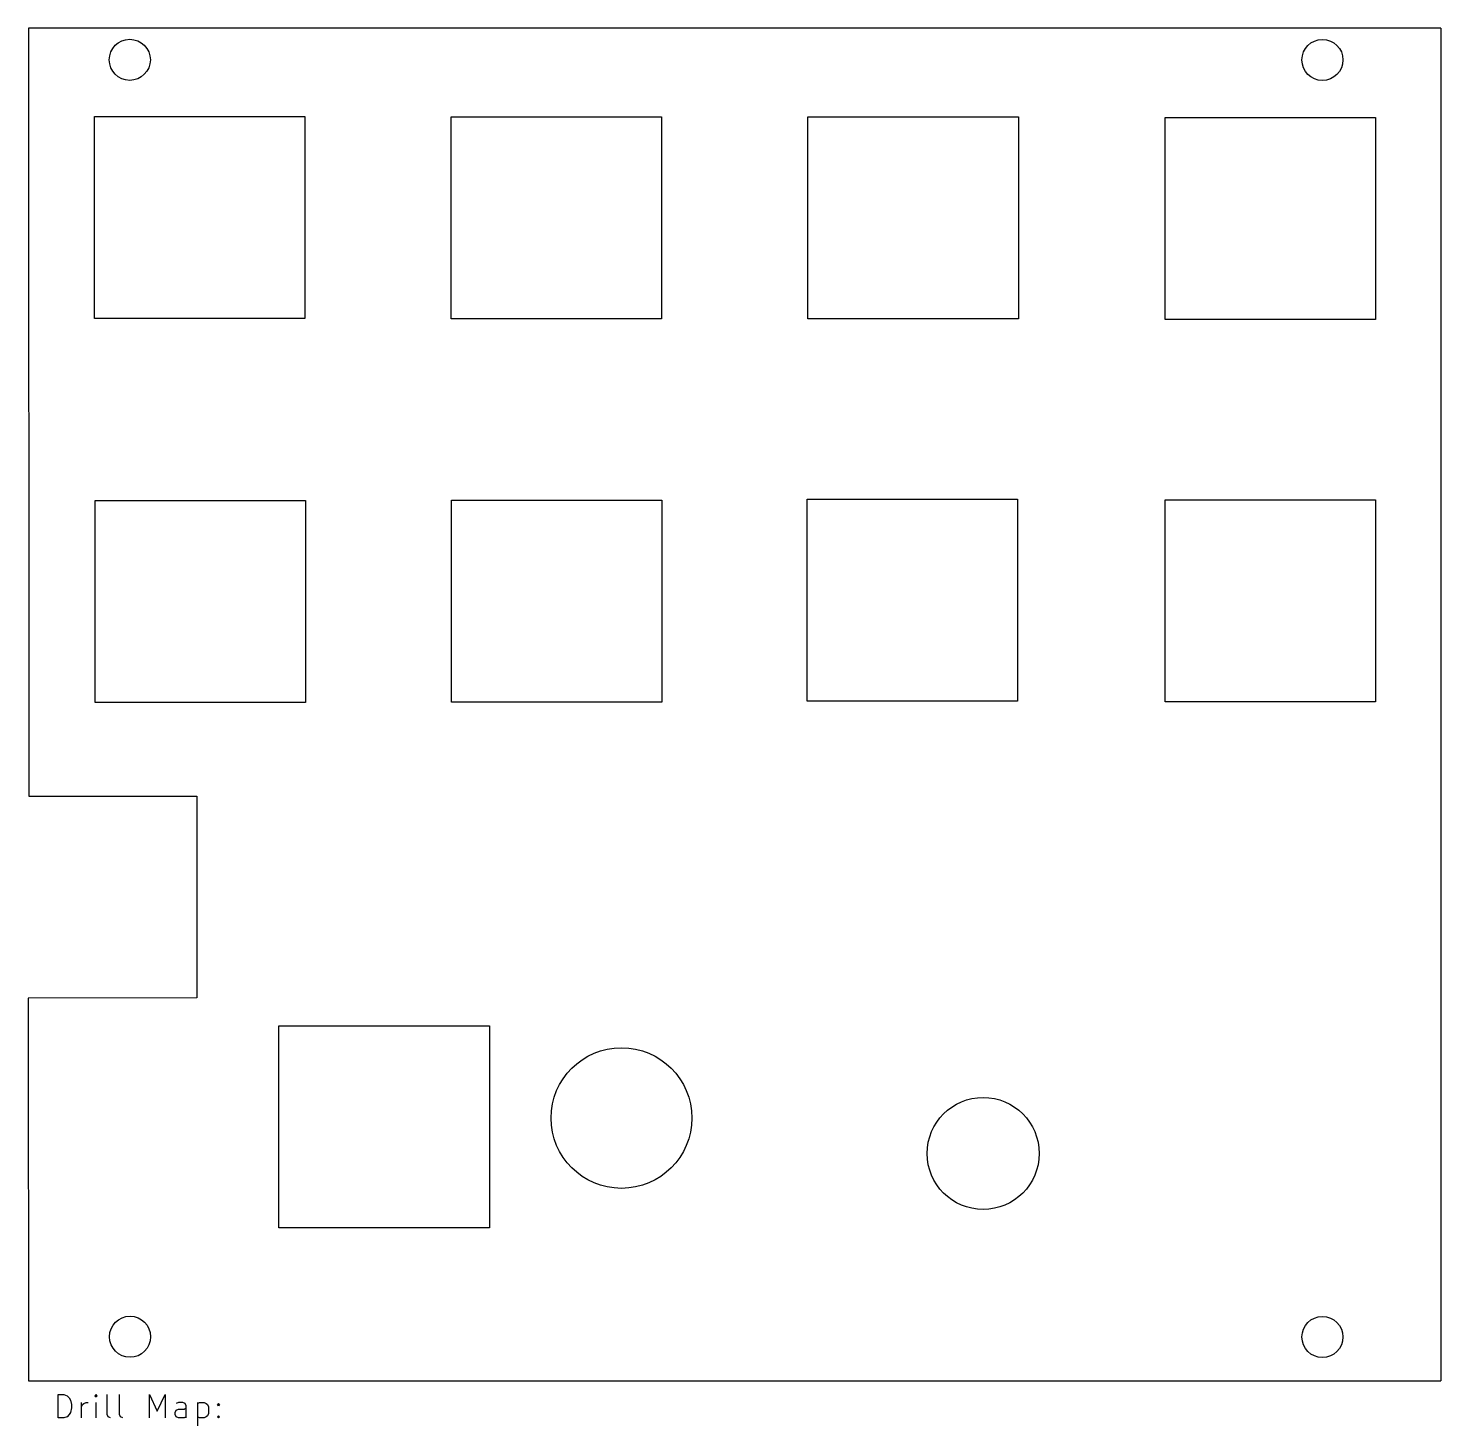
# Model space of a CAD drawing. Extents: x 87 to 208, y -144 to -24.
import ezdxf

# ---------------------------------------------------------------- set-up
doc = ezdxf.new("R2010")
doc.units = 0
doc.layers.add('BLACK', color=7, linetype='CONTINUOUS')

msp = doc.modelspace()

# ---------------------------------------------------------------- linework, layer by layer
at = {"layer": 'BLACK', "linetype": 'CONTINUOUS'}
for p, q in [((86.77, -24.04), (86.78, -89.72)), ((207.53, -24.04), (86.77, -24.04)), ((207.53, -24.04), (207.53, -139.74)), ((92.4, -31.6), (110.39, -31.6)), ((92.4, -48.88), (92.4, -31.6)), ((110.39, -31.6), (110.39, -48.88)), ((122.91, -31.62), (140.9, -31.62)), ((122.91, -48.9), (122.91, -31.62)), ((140.9, -31.62), (140.9, -48.9)), ((153.42, -31.61), (171.41, -31.61)), ((153.42, -48.89), (153.42, -31.61)), ((171.41, -31.61), (171.41, -48.89)), ((183.96, -31.67), (201.95, -31.67)), ((183.96, -48.95), (183.96, -31.67)), ((201.95, -31.67), (201.95, -48.95)), ((110.39, -48.88), (92.4, -48.88)), ((140.9, -48.9), (122.91, -48.9)), ((171.41, -48.89), (153.42, -48.89)), ((201.95, -48.95), (183.96, -48.95)), ((92.46, -64.43), (110.45, -64.43)), ((92.46, -81.71), (92.46, -64.43)), ((110.45, -64.43), (110.45, -81.71)), ((122.93, -64.41), (140.92, -64.41)), ((122.93, -81.69), (122.93, -64.41)), ((140.92, -64.41), (140.92, -81.69)), ((153.36, -64.31), (171.35, -64.31)), ((153.36, -81.59), (153.36, -64.31)), ((171.35, -64.31), (171.35, -81.59)), ((183.96, -64.37), (201.95, -64.37)), ((183.96, -81.65), (183.96, -64.37)), ((201.95, -64.37), (201.95, -81.65)), ((110.45, -81.71), (92.46, -81.71)), ((140.92, -81.69), (122.93, -81.69)), ((171.35, -81.59), (153.36, -81.59)), ((201.95, -81.65), (183.96, -81.65)), ((86.78, -89.72), (101.17, -89.73)), ((101.17, -89.73), (101.17, -106.98)), ((101.17, -106.98), (86.74, -106.99)), ((86.74, -106.99), (86.77, -139.74)), ((108.18, -109.37), (126.17, -109.37)), ((108.18, -126.65), (108.18, -109.37)), ((126.17, -109.37), (126.17, -126.65)), ((126.17, -126.65), (108.18, -126.65)), ((86.77, -139.74), (207.53, -139.74)), ((89.297768, -142.904838), (89.297768, -140.904838)), ((89.297768, -140.904838), (89.773958, -140.904838)), ((89.773958, -140.904838), (90.059673, -141.000076)), ((90.059673, -141.000076), (90.250149, -141.190552)), ((90.250149, -141.190552), (90.345387, -141.381028)), ((92.535863, -140.904838), (92.440625, -141.000076)), ((92.440625, -141.000076), (92.535863, -141.095314)), ((92.631101, -141.000076), (92.535863, -140.904838)), ((92.535863, -140.904838), (92.535863, -141.095314)), ((92.535863, -141.095314), (92.631101, -141.000076)), ((93.488244, -142.619123), (93.488244, -140.904838)), ((94.535863, -142.619123), (94.535863, -140.904838)), ((97.107292, -142.904838), (97.107292, -140.904838)), ((97.107292, -140.904838), (97.773959, -142.333409)), ((97.773959, -142.333409), (98.440625, -140.904838)), ((98.440625, -140.904838), (98.440625, -142.904838)), ((90.345387, -142.428647), (90.250149, -142.619123)), ((90.345387, -141.381028), (90.440625, -141.76198)), ((90.440625, -142.047695), (90.345387, -142.428647)), ((90.440625, -141.76198), (90.440625, -142.047695)), ((91.297768, -142.904838), (91.297768, -141.571504)), ((91.297768, -141.952457), (91.393006, -141.76198)), ((91.393006, -141.76198), (91.488244, -141.666742)), ((91.488244, -141.666742), (91.67872, -141.571504)), ((91.67872, -141.571504), (91.869197, -141.571504)), ((92.535863, -142.904838), (92.535863, -141.571504)), ((99.297768, -142.428647), (99.393006, -142.238171)), ((99.297768, -142.619123), (99.297768, -142.428647)), ((99.583482, -141.571504), (99.393006, -141.666742)), ((99.393006, -142.238171), (99.583482, -142.142933)), ((99.964435, -141.571504), (99.583482, -141.571504)), ((99.583482, -142.142933), (100.059673, -142.142933)), ((100.154911, -141.666742), (99.964435, -141.571504)), ((100.059673, -142.142933), (100.250149, -142.047695)), ((100.250149, -141.857219), (100.154911, -141.666742)), ((100.250149, -142.904838), (100.250149, -141.857219)), ((101.20253, -141.571504), (101.20253, -143.571504)), ((101.20253, -141.666742), (101.393006, -141.571504)), ((101.393006, -141.571504), (101.773959, -141.571504)), ((101.773959, -141.571504), (101.964435, -141.666742)), ((101.964435, -141.666742), (102.059673, -141.76198)), ((102.059673, -141.76198), (102.154911, -141.952457)), ((102.154911, -142.523885), (102.059673, -142.714361)), ((102.154911, -141.952457), (102.154911, -142.523885)), ((102.916816, -141.76198), (103.012054, -141.666742)), ((103.012054, -141.857219), (102.916816, -141.76198)), ((103.012054, -141.666742), (103.107292, -141.76198)), ((103.012054, -141.666742), (103.012054, -141.857219)), ((103.107292, -141.76198), (103.012054, -141.857219)), ((89.773958, -142.904838), (89.297768, -142.904838)), ((90.059673, -142.8096), (89.773958, -142.904838)), ((90.250149, -142.619123), (90.059673, -142.8096)), ((93.583482, -142.8096), (93.488244, -142.619123)), ((93.773958, -142.904838), (93.583482, -142.8096)), ((94.631101, -142.8096), (94.535863, -142.619123)), ((94.821577, -142.904838), (94.631101, -142.8096)), ((99.393006, -142.8096), (99.297768, -142.619123)), ((99.583482, -142.904838), (99.393006, -142.8096)), ((100.059673, -142.904838), (99.583482, -142.904838)), ((100.250149, -142.8096), (100.059673, -142.904838)), ((101.393006, -142.904838), (101.20253, -142.8096)), ((101.773959, -142.904838), (101.393006, -142.904838)), ((101.964435, -142.8096), (101.773959, -142.904838)), ((102.059673, -142.714361), (101.964435, -142.8096)), ((102.916816, -142.8096), (103.012054, -142.714361)), ((103.012054, -142.904838), (102.916816, -142.8096)), ((103.012054, -142.714361), (103.107292, -142.8096)), ((103.012054, -142.714361), (103.012054, -142.904838)), ((103.107292, -142.8096), (103.012054, -142.904838))]:
    msp.add_line(p, q, dxfattribs=at)
at = {"layer": 'BLACK'}
for centre, radius in [((95.424267, -26.74), 1.755733), ((197.414267, -26.75), 1.755733), ((137.47, -117.25), 6.016519), ((168.4, -120.28), 4.788403), ((95.444267, -135.96), 1.755733), ((197.414267, -135.98), 1.755733)]:
    msp.add_circle(centre, radius, dxfattribs=at)

doc.saveas('drawing.dxf')
